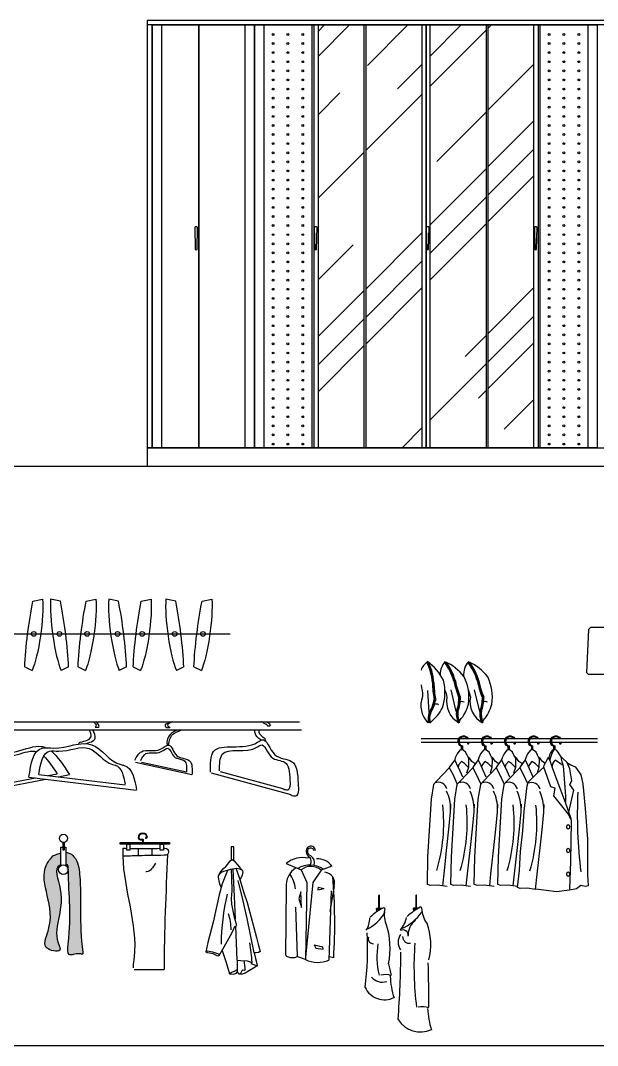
# Model space of a CAD drawing. Header units: inches. Extents: x 8.4 to 50.9, y 14.4 to 39.2.
# Drawn here: x 14.89 to 18, y 21.33 to 26.85 of the extents above; entities that cross this region are included whole.
import ezdxf

# ---------------------------------------------------------------- set-up
doc = ezdxf.new("R2010")
doc.units = ezdxf.units.IN
doc.header["$MEASUREMENT"] = 0
for name, color, linetype in [('02', 2, 'Continuous'), ('1', 1, 'Continuous'), ('4', 4, 'Continuous')]:
    doc.layers.add(name, color=color, linetype=linetype)
pattern_1 = [(37.5, (9.594572, 19.804151), (-0.000314967, 0.009634119), [0, -0.0076, 0, -0.0085, 0, -0.008125]), (7.5, (9.594572, 19.804151), (0.008848884, 0.01411073), [0, -0.0041, 0, -0.00685, 0, -0.002625]), (327.5, (9.588422, 19.804151), (0.015570709, 2.8295e-05), [0, -0.0025, 0, -0.009, 0, -0.01175]), (317.5, (9.588422, 19.804151), (0.015030633, 0.004388378), [0, -0.00125, 0, -0.0059, 0, -0.00675])]

msp = doc.modelspace()

# ---------------------------------------------------------------- hatches: boundary and pattern name
at = {"layer": '4'}
h = msp.add_hatch(dxfattribs=at)
h.set_pattern_fill('AR-SAND', color=256, scale=0.005, style=0)
h.set_pattern_definition(pattern_1)
edge = h.paths.add_edge_path()
edge.add_spline(control_points=[(15.1128, 22.3706), (15.0986, 22.3669), (15.0839, 22.3601), (15.0692, 22.3534), (15.056, 22.338), (15.0057, 22.2797), (15.0432, 22.1237), (15.0716, 21.9925), (14.9984, 21.8451), (15.1188, 21.834), (15.0565, 21.9664), (15.1623, 22.0764), (15.0705, 22.2945), (15.1096, 22.3027), (15.1128, 22.3031)], knot_values=[2483.504513, 2483.504513, 2483.504513, 2483.504513, 2570.316877, 2570.316877, 2570.316877, 2688.81445, 3019.898139, 3403.224428, 3594.838013, 3725.587981, 3753.132685, 4371.583418, 4624.315338, 4644.876975, 4644.876975, 4644.876975, 4644.876975], degree=3, periodic=0)
edge.add_line((15.1128, 22.3031), (15.1128, 22.3706))
h = msp.add_hatch(dxfattribs=at)
h.set_pattern_fill('AR-SAND', color=256, scale=0.005, style=0)
h.set_pattern_definition(pattern_1)
edge = h.paths.add_edge_path()
edge.add_spline(control_points=[(15.139, 22.3061), (15.1424, 22.3065), (15.1517, 22.307), (15.1546, 22.1219), (15.1708, 22.0438), (15.1439, 21.802), (15.1951, 21.8341), (15.2325, 21.8214), (15.2071, 21.997), (15.2306, 22.1381), (15.2031, 22.3366), (15.1594, 22.37), (15.1434, 22.3731), (15.139, 22.3735)], knot_values=[140.993614, 140.993614, 140.993614, 140.993614, 159.476308, 195.389022, 1014.101639, 1127.662887, 1241.31376, 1276.180467, 1293.59986, 2130.458558, 2331.552564, 2406.515953, 2434.763672, 2434.763672, 2434.763672, 2434.763672], degree=3, periodic=0)
edge.add_line((15.139, 22.3735), (15.139, 22.3061))
edge.add_arc((15.1259, 22.2793), 0.0261, -44.6347, 58.5826, ccw=False)

# ---------------------------------------------------------------- linework, layer by layer
at = {"layer": '02'}
for p, q in [((18.5772, 26.851), (15.5772, 26.851)), ((15.5772, 26.851), (15.5772, 24.451)), ((18.5772, 26.827), (15.5772, 26.827)), ((15.6012, 26.827), (15.6012, 24.551)), ((15.6032, 26.825), (15.6032, 24.553)), ((15.8522, 26.825), (15.6032, 26.825)), ((15.6532, 26.825), (15.6532, 24.553)), ((15.8522, 26.825), (15.8522, 24.553)), ((15.8542, 26.825), (15.8542, 24.553)), ((16.1532, 26.825), (15.8542, 26.825)), ((16.1032, 26.825), (16.1032, 24.553)), ((16.1532, 26.825), (16.1532, 24.553)), ((16.7432, 26.825), (16.1552, 26.825)), ((16.1552, 26.825), (16.1552, 24.553)), ((16.2052, 26.825), (16.2052, 24.553)), ((16.4632, 26.825), (16.4632, 24.553)), ((16.4732, 26.825), (16.4732, 24.553)), ((16.4972, 26.825), (16.4972, 24.553)), ((16.4972, 26.7924), (16.5298, 26.825)), ((16.4972, 26.6577), (16.6645, 26.825)), ((17.9992, 26.825), (16.7432, 26.825)), ((16.7432, 26.825), (16.7432, 24.553)), ((16.7532, 26.825), (16.7532, 24.553)), ((16.7627, 26.6089), (16.9788, 26.825)), ((17.0562, 26.825), (17.0562, 24.553)), ((17.0762, 26.825), (17.0762, 24.553)), ((17.0782, 26.825), (17.0782, 24.553)), ((17.0982, 26.825), (17.0982, 24.553)), ((17.0982, 26.657), (17.2662, 26.825)), ((17.4012, 26.825), (17.4012, 24.553)), ((17.4112, 26.825), (17.4112, 24.553)), ((17.4112, 26.8084), (17.4278, 26.825)), ((17.6572, 26.825), (17.6572, 24.553)), ((17.6812, 26.825), (17.6812, 24.553)), ((17.6912, 26.825), (17.6912, 24.553)), ((17.9492, 26.825), (17.9492, 24.553)), ((17.9992, 26.825), (17.9992, 24.553)), ((17.0982, 26.4954), (17.4012, 26.7984)), ((16.9243, 26.4832), (17.0562, 26.615)), ((17.4112, 26.3684), (17.6572, 26.6144)), ((16.4972, 26.3434), (16.6145, 26.4607)), ((16.7532, 26.1504), (17.0562, 26.4534)), ((17.1354, 26.0926), (17.4012, 26.3584)), ((17.4112, 26.063), (17.6572, 26.309)), ((17.4112, 25.9104), (17.6572, 26.1564)), ((16.4972, 25.8944), (16.7432, 26.1404)), ((17.0982, 25.75), (17.4012, 26.053)), ((17.4112, 25.7667), (17.6572, 26.0127)), ((17.0982, 25.5974), (17.4012, 25.9004)), ((15.8327, 25.738), (15.8352, 25.618)), ((15.8452, 25.618), (15.8477, 25.738)), ((16.4763, 25.738), (16.4788, 25.618)), ((16.4888, 25.618), (16.4913, 25.738)), ((17.0795, 25.738), (17.082, 25.618)), ((17.092, 25.618), (17.0945, 25.738)), ((17.0982, 25.4537), (17.4012, 25.7567)), ((17.6611, 25.738), (17.6636, 25.618)), ((17.6736, 25.618), (17.6761, 25.738)), ((16.7532, 25.405), (17.0562, 25.708)), ((16.4972, 25.4544), (16.6864, 25.6435)), ((16.7532, 25.2524), (17.0562, 25.5554)), ((16.4972, 25.149), (16.7432, 25.395)), ((16.7532, 25.1087), (17.0562, 25.4117)), ((17.4112, 25.165), (17.6572, 25.411)), ((16.4972, 24.9964), (16.7432, 25.2424)), ((17.4112, 25.0123), (17.6572, 25.2583)), ((17.288, 25.0419), (17.4012, 25.155)), ((17.4112, 24.8687), (17.6572, 25.1147)), ((16.4972, 24.8527), (16.7432, 25.0987)), ((17.0982, 24.6993), (17.4012, 25.0023)), ((17.3599, 24.8174), (17.4012, 24.8587)), ((17.4991, 24.6512), (17.6572, 24.8093)), ((16.9518, 24.553), (17.0562, 24.6573)), ((15.5772, 24.553), (15.6012, 24.553)), ((15.5772, 24.551), (18.5772, 24.551)), ((15.6032, 24.553), (15.8522, 24.553)), ((15.8542, 24.553), (16.1532, 24.553)), ((16.1552, 24.553), (16.1532, 24.553)), ((16.1552, 24.553), (17.0762, 24.553)), ((17.0782, 24.553), (17.9992, 24.553)), ((15.5772, 24.451), (18.5772, 24.451)), ((14.9613, 23.7244), (15.014, 23.7352)), ((15.1098, 23.7244), (15.057, 23.7352)), ((15.2482, 23.7244), (15.301, 23.7352)), ((15.4225, 23.7244), (15.3697, 23.7352)), ((15.545, 23.7244), (15.5978, 23.7352)), ((15.7303, 23.7244), (15.6775, 23.7352)), ((15.872, 23.7244), (15.9248, 23.7352)), ((14.6943, 23.5487), (16.0237, 23.5487)), ((14.9175, 23.3708), (14.9576, 23.3515)), ((15.1535, 23.3708), (15.1135, 23.3515)), ((15.2045, 23.3708), (15.2446, 23.3515)), ((15.4662, 23.3708), (15.4262, 23.3515)), ((15.5013, 23.3708), (15.5414, 23.3515)), ((15.774, 23.3708), (15.7339, 23.3515)), ((15.8283, 23.3708), (15.8684, 23.3515)), ((17.0866, 23.2449), (17.0924, 23.1256)), ((17.2108, 23.2476), (17.2392, 23.1315)), ((17.3371, 23.2476), (17.3655, 23.1315)), ((16.3248, 22.312), (16.4055, 22.2781)), ((16.5712, 22.2984), (16.514, 22.2775)), ((16.4055, 22.2781), (16.4357, 22.2102)), ((16.514, 22.2775), (16.4686, 22.2103)), ((16.3251, 22.1833), (16.3223, 21.8196)), ((16.4357, 22.2102), (16.4289, 21.795)), ((16.4686, 22.2103), (16.4299, 21.8075)), ((16.497, 22.1854), (16.4958, 22.1703)), ((16.497, 22.1854), (16.5292, 22.1779)), ((16.5833, 22.1915), (16.5604, 22.0547)), ((16.4041, 22.1596), (16.3939, 22.1251)), ((16.4079, 22.0761), (16.4041, 22.1596)), ((16.4958, 22.1703), (16.5292, 22.1779)), ((16.5672, 22.1658), (16.555, 21.793)), ((16.8248, 22.0712), (16.8248, 22.1412)), ((16.8278, 22.0712), (16.8278, 22.1412)), ((17.0243, 22.0719), (17.0243, 22.1419)), ((17.0273, 22.0719), (17.0273, 22.1419)), ((16.3864, 21.8137), (16.3778, 22.0784)), ((16.3939, 22.1251), (16.4079, 22.0761)), ((16.8113, 22.0651), (16.8113, 22.0712)), ((16.8413, 22.0712), (16.8113, 22.0712)), ((17.0408, 22.0719), (17.0108, 22.0719)), ((17.0108, 22.0659), (17.0108, 22.0719)), ((16.4754, 21.8752), (16.5225, 21.8641)), ((16.4754, 21.8752), (16.4841, 21.8564)), ((16.4841, 21.8564), (16.5241, 21.8509)), ((16.5241, 21.8509), (16.5225, 21.8641)), ((16.4289, 21.795), (16.3824, 21.8127)), ((16.5809, 21.8043), (16.5563, 21.8096))]:
    msp.add_line(p, q, dxfattribs=at)
for points in [[(18.0347, 23.583), (17.9629, 23.583), (17.9529, 23.573), (17.9412, 23.3416), (17.9512, 23.3316), (18.2017, 23.3316), (18.2117, 23.3416), (18.1928, 23.573), (18.1828, 23.583), (18.1143, 23.583)], [(17.3044, 22.8843), (17.2987, 22.8962), (17.291, 22.9121), (17.2776, 22.9235), (17.27, 22.9255), (17.2604, 22.9235), (17.2451, 22.9025), (17.2355, 22.8809), (17.2324, 22.8713)], [(17.431, 22.8843), (17.4253, 22.8962), (17.4177, 22.9121), (17.4043, 22.9235), (17.3966, 22.9255), (17.3871, 22.9235), (17.3718, 22.9025), (17.3622, 22.8809), (17.359, 22.8713)], [(17.5571, 22.8843), (17.5514, 22.8962), (17.5437, 22.9121), (17.5303, 22.9235), (17.5227, 22.9255), (17.5131, 22.9235), (17.4978, 22.9025), (17.4882, 22.8809), (17.4851, 22.8713)], [(17.6837, 22.8843), (17.678, 22.8962), (17.6704, 22.9121), (17.657, 22.9235), (17.6493, 22.9255), (17.6398, 22.9235), (17.6245, 22.9025), (17.6149, 22.8809), (17.6117, 22.8713)], [(17.7674, 22.9279), (17.7573, 22.9213), (17.7484, 22.9076), (17.7435, 22.8971), (17.7386, 22.8817)], [(17.8028, 22.8925), (17.7956, 22.9027), (17.7897, 22.9118), (17.7812, 22.922), (17.772, 22.9272), (17.7674, 22.9279), (17.7622, 22.9197), (17.754, 22.8994), (17.7484, 22.8831), (17.7452, 22.869), (17.7448, 22.867)], [(17.2756, 22.7775), (17.2615, 22.8104), (17.2423, 22.8515), (17.2322, 22.8715), (17.2049, 22.8332), (17.2049, 22.8296), (17.1345, 22.7566), (17.1181, 22.7374), (17.1048, 22.6594), (17.0866, 22.3494), (17.0833, 22.2012)], [(17.4022, 22.7775), (17.3881, 22.8104), (17.3689, 22.8515), (17.3589, 22.8715), (17.3315, 22.8332), (17.3315, 22.8296), (17.2612, 22.7566), (17.2447, 22.7374), (17.2315, 22.6594), (17.2132, 22.3494), (17.2099, 22.2012)], [(17.3069, 22.8293), (17.2859, 22.8503), (17.2687, 22.8611), (17.2553, 22.8452), (17.2507, 22.8336)], [(17.3406, 22.851), (17.3254, 22.8624), (17.3135, 22.8788), (17.3044, 22.8843), (17.3071, 22.8706), (17.3062, 22.8296), (17.2967, 22.7992)], [(17.5283, 22.7775), (17.5142, 22.8104), (17.495, 22.8515), (17.4849, 22.8715), (17.4576, 22.8332), (17.4576, 22.8296), (17.3872, 22.7566), (17.3708, 22.7374), (17.3575, 22.6594), (17.3393, 22.3494), (17.336, 22.2012)], [(17.4336, 22.8293), (17.4126, 22.8503), (17.3953, 22.8611), (17.382, 22.8452), (17.3773, 22.8336)], [(17.4672, 22.851), (17.452, 22.8624), (17.4402, 22.8788), (17.431, 22.8843), (17.4338, 22.8706), (17.4329, 22.8296), (17.4234, 22.7992)], [(17.6549, 22.7775), (17.6408, 22.8104), (17.6216, 22.8515), (17.6116, 22.8715), (17.5842, 22.8332), (17.5842, 22.8296), (17.5139, 22.7566), (17.4974, 22.7374), (17.4842, 22.6594), (17.4659, 22.3494), (17.4626, 22.2012)], [(17.5596, 22.8293), (17.5386, 22.8503), (17.5214, 22.8611), (17.508, 22.8452), (17.5033, 22.8336)], [(17.5933, 22.851), (17.5781, 22.8624), (17.5662, 22.8788), (17.5571, 22.8843), (17.5598, 22.8706), (17.5589, 22.8296), (17.5494, 22.7992)], [(17.5701, 22.1828), (17.581, 22.2744), (17.5861, 22.3781), (17.5997, 22.4885), (17.6065, 22.5939), (17.615, 22.6703), (17.6218, 22.7315), (17.6286, 22.7502), (17.6745, 22.7978), (17.712, 22.8318), (17.7149, 22.8412), (17.7235, 22.858), (17.7334, 22.8771), (17.7374, 22.8835), (17.7461, 22.8771), (17.7473, 22.8765)], [(17.6863, 22.8293), (17.6653, 22.8503), (17.648, 22.8611), (17.6347, 22.8452), (17.63, 22.8336)], [(17.7199, 22.851), (17.7047, 22.8624), (17.6929, 22.8788), (17.6837, 22.8843), (17.6865, 22.8706), (17.6856, 22.8296), (17.6761, 22.7992)], [(17.7363, 22.8818), (17.7438, 22.8673), (17.7571, 22.8303), (17.782, 22.7608), (17.8272, 22.6433), (17.8573, 22.5558), (17.8594, 22.541), (17.8566, 22.3243), (17.8514, 22.2268), (17.8497, 22.1742)], [(17.8146, 22.8412), (17.8018, 22.8497), (17.7822, 22.8641), (17.7736, 22.8693), (17.7671, 22.8631), (17.7615, 22.852), (17.7579, 22.8399), (17.7566, 22.8356)], [(17.847, 22.5885), (17.8731, 22.7083), (17.8522, 22.7373), (17.8627, 22.7582), (17.8515, 22.8222), (17.8373, 22.8556), (17.812, 22.8802), (17.8008, 22.8929)], [(17.8028, 22.8925), (17.809, 22.8609), (17.8165, 22.8393), (17.8284, 22.6756), (17.8284, 22.6428)], [(17.8366, 22.8556), (17.8574, 22.843), (17.8805, 22.8333), (17.8887, 22.8244)], [(17.2465, 22.7424), (17.2235, 22.7925), (17.2034, 22.829)], [(17.3731, 22.7424), (17.3501, 22.7925), (17.33, 22.829)], [(17.4992, 22.7424), (17.4762, 22.7925), (17.4561, 22.829)], [(17.6258, 22.7424), (17.6028, 22.7925), (17.5827, 22.829)], [(17.8583, 22.5495), (17.8452, 22.5783), (17.7662, 22.6769), (17.7728, 22.718), (17.7506, 22.7246), (17.7127, 22.8315)], [(17.8887, 22.8244), (17.9116, 22.7897)], [(17.9116, 22.7897), (17.9215, 22.7422), (17.9343, 22.6095), (17.9467, 22.4439), (17.9467, 22.2511), (17.9511, 22.1934)], [(17.168, 22.1929), (17.1749, 22.2567), (17.1909, 22.3989), (17.2016, 22.4967), (17.2105, 22.5909), (17.2123, 22.6318)], [(17.2946, 22.1929), (17.3016, 22.2567), (17.3176, 22.3989), (17.3283, 22.4967), (17.3372, 22.5909), (17.3389, 22.6318)], [(17.4207, 22.1929), (17.4276, 22.2567), (17.4436, 22.3989), (17.4543, 22.4967), (17.4632, 22.5909), (17.465, 22.6318)], [(17.5473, 22.1929), (17.5543, 22.2567), (17.5703, 22.3989), (17.581, 22.4967), (17.5899, 22.5909), (17.5916, 22.6318)], [(17.6676, 22.1727), (17.6765, 22.2544), (17.6926, 22.3966), (17.7032, 22.4944), (17.7121, 22.5886), (17.7139, 22.6295)], [(16.0433, 22.33), (16.0433, 22.402), (16.0283, 22.402), (16.0283, 22.3303)], [(15.9635, 22.254), (15.9755, 22.2716), (15.988, 22.2859), (15.9996, 22.297), (16.0107, 22.3086), (16.0255, 22.3285), (16.0338, 22.3336), (16.0385, 22.3331), (16.0459, 22.3262), (16.0625, 22.3049), (16.0736, 22.2929), (16.0903, 22.2758)], [(16.0085, 22.2752), (15.9804, 22.2033), (15.9652, 22.1437), (15.9327, 21.9962), (15.9034, 21.8867), (15.8925, 21.838), (15.9024, 21.8418), (15.929, 21.8375), (15.95, 21.8304), (15.9645, 21.824), (15.9652, 21.8173), (15.9576, 21.8141), (15.9424, 21.8206), (15.9316, 21.826), (15.9121, 21.8293), (15.899, 21.8315), (15.8925, 21.838)], [(16.0769, 22.2271), (16.0898, 22.2494), (16.094, 22.267), (16.0903, 22.2758), (16.0759, 22.2827), (16.0602, 22.285), (16.026, 22.2795), (15.988, 22.2702), (15.9751, 22.2642), (15.9635, 22.254), (15.9593, 22.2462), (15.9584, 22.2378), (15.9667, 22.2013), (15.9751, 22.1861)], [(15.9652, 21.8173), (15.991, 21.8648), (16.0348, 21.942), (16.0486, 21.9731), (16.059, 21.9789), (16.0475, 22.0215), (16.0325, 22.093), (16.0302, 22.1241), (16.0336, 22.1668), (16.0325, 22.2337), (16.0312, 22.2803)], [(16.0378, 22.2814), (16.0452, 22.1345), (16.0499, 22.0127)], [(16.0561, 22.2843), (16.0769, 22.2212), (16.0977, 22.1546), (16.1153, 22.1028), (16.1659, 21.9149), (16.1746, 21.8781), (16.1843, 21.839), (16.1767, 21.8336), (16.1637, 21.8325), (16.1529, 21.8325)], [(16.1529, 21.8325), (16.1155, 22.0158), (16.0913, 22.1195), (16.0659, 22.221)], [(17.1916, 22.1897), (17.1402, 22.1967), (17.1001, 22.1949), (17.0833, 22.2012)], [(17.3182, 22.1897), (17.2668, 22.1967), (17.2267, 22.1949), (17.2099, 22.2012)], [(17.4443, 22.1897), (17.3929, 22.1967), (17.3528, 22.1949), (17.336, 22.2012)], [(17.5709, 22.1897), (17.5195, 22.1967), (17.4794, 22.1949), (17.4626, 22.2012)], [(17.6686, 22.1755), (17.7798, 22.1627), (17.8509, 22.1718), (17.8873, 22.1773), (17.9116, 22.1954)], [(17.9116, 22.1954), (17.9346, 22.1901), (17.9523, 22.1937)], [(17.665, 22.1736), (17.6249, 22.1791), (17.5848, 22.1773), (17.5701, 22.1828)], [(16.8317, 22.0651), (16.8113, 22.0651), (16.8113, 22.0517)], [(17.0276, 22.0659), (17.0108, 22.0659), (17.0108, 22.0548)], [(16.0529, 21.9755), (16.059, 21.7921), (16.0798, 21.791), (16.1155, 21.7887), (16.1421, 21.7806), (16.1386, 21.776), (16.1352, 21.7737), (16.1548, 21.7668), (16.1686, 21.761), (16.1582, 21.7541), (16.1282, 21.7368), (16.104, 21.7218), (16.089, 21.7161), (16.0706, 21.7172), (16.0636, 21.731), (16.0623, 21.792)], [(15.98, 21.8445), (16.0025, 21.7795), (16.0198, 21.7195), (16.029, 21.7264), (16.036, 21.7287), (16.0463, 21.7322), (16.0625, 21.7414)], [(16.1529, 21.8325), (16.1606, 21.8013), (16.1675, 21.7737), (16.1686, 21.761)], [(16.0977, 21.7898), (16.1029, 21.7506), (16.1017, 21.738), (16.1014, 21.7366)], [(16.0198, 21.7195), (16.0406, 21.7172), (16.0579, 21.7218), (16.0636, 21.731)], [(16.1014, 21.7366), (16.0902, 21.7391), (16.0856, 21.7345), (16.0832, 21.7276), (16.0786, 21.7207), (16.0708, 21.7167)]]:
    msp.add_lwpolyline(points, dxfattribs=at)
for points in [[(17.1035, 23.0743, 0.124597), (17.1658, 23.1516, 0.151645), (17.1714, 23.2995, 0.12993), (17.0853, 23.3996, 0.138026), (17.0511, 23.354, 0.138026)], [(17.2599, 23.0833, 0.124597), (17.3063, 23.1711, 0.151645), (17.2836, 23.3174, 0.12993), (17.18, 23.3992, 0.180196), (17.1535, 23.3307, 0.180196)], [(17.3862, 23.0833, 0.124597), (17.4326, 23.1711, 0.151645), (17.4099, 23.3174, 0.12993), (17.3063, 23.3992, 0.201551), (17.2801, 23.322, 0.180196)], [(17.0511, 23.2751, -0.048702), (17.0591, 23.2109, 0.292556), (17.0877, 23.0705)], [(17.1797, 23.2461, -0.028997), (17.1903, 23.2089, 0.3168), (17.2551, 23.0703)], [(17.306, 23.2461, -0.028997), (17.3166, 23.2089, 0.3168), (17.3814, 23.0703)], [(17.1006, 23.0705, -0.137205), (17.1048, 23.0753)], [(17.2589, 23.0705, -0.335854), (17.2609, 23.0845)], [(17.3852, 23.0705, -0.335854), (17.3872, 23.0845)], [(17.2693, 22.9245), (17.2693, 22.9421, -0.375799), (17.2515, 22.9775, -0.662316), (17.3051, 22.9855, -0.662316)], [(17.299, 22.9855, 0.616313), (17.2564, 22.9763, 0.413702), (17.2743, 22.9457), (17.2743, 22.9245)], [(17.3067, 22.9655, -0.068798), (17.3071, 22.9574, -1.055238), (17.3022, 22.9579, 0.07858), (17.3016, 22.9655, 0.07858)], [(17.3953, 22.9245), (17.3953, 22.9421, -0.375799), (17.3776, 22.9775, -0.662316), (17.4311, 22.9855)], [(17.425, 22.9855, 0.616313), (17.3824, 22.9763, 0.413702), (17.4003, 22.9457), (17.4003, 22.9245)], [(17.4328, 22.9655, -0.068798), (17.4332, 22.9574, -1.055238), (17.4282, 22.9579, 0.07858), (17.4277, 22.9655)], [(17.5197, 22.9245), (17.5197, 22.9421, -0.375799), (17.5019, 22.9775, -0.662316), (17.5555, 22.9855)], [(17.5494, 22.9855, 0.616313), (17.5068, 22.9763, 0.413702), (17.5247, 22.9457), (17.5247, 22.9245)], [(17.5572, 22.9655, -0.068798), (17.5576, 22.9574, -1.055238), (17.5526, 22.9579, 0.07858), (17.5521, 22.9655)], [(17.6468, 22.9248), (17.6468, 22.9421, -0.375799), (17.629, 22.9775, -0.662316), (17.6826, 22.9855)], [(17.6765, 22.9855, 0.616313), (17.6339, 22.9763, 0.413702), (17.6518, 22.9457), (17.6518, 22.9252)], [(17.6842, 22.9655, -0.068798), (17.6846, 22.9574, -1.055238), (17.6797, 22.9579, 0.07858), (17.6791, 22.9655)], [(17.7663, 22.9271), (17.7663, 22.9421, -0.375799), (17.7485, 22.9775, -0.662316), (17.8021, 22.9855)], [(17.796, 22.9855, 0.616313), (17.7533, 22.9763, 0.413702), (17.7713, 22.9457), (17.7713, 22.9276)], [(17.8037, 22.9655, -0.068798), (17.8041, 22.9574, -1.055238), (17.7991, 22.9579, 0.07858), (17.7986, 22.9655)], [(16.483, 22.3825, 1.041666), (16.4326, 22.3765, 0.278727), (16.451, 22.3475, -0.251991), (16.454, 22.3056)], [(16.4765, 22.3038, 0.316847), (16.4582, 22.3538, -0.368921), (16.4416, 22.3773, -1.039745), (16.474, 22.3825)], [(16.3223, 21.8196, 0.121647), (16.3236, 21.8173, 0.095571), (16.331, 21.8118, 0.052328), (16.3406, 21.8085, 0.039502), (16.3538, 21.8064, 0.039502), (16.3672, 21.8065, 0.052328), (16.3772, 21.8083, 0.095571), (16.3854, 21.8126, 0.070324), (16.3864, 21.8137, 0.208605)]]:
    msp.add_lwpolyline(points, format="xyb", dxfattribs=at)
for centre, radius in [((16.2542, 26.776), 0.005), ((16.3342, 26.776), 0.005), ((16.4142, 26.776), 0.005), ((17.7402, 26.776), 0.005), ((17.8202, 26.776), 0.005), ((17.9002, 26.776), 0.005), ((16.2542, 26.727), 0.005), ((16.3342, 26.727), 0.005), ((16.4142, 26.727), 0.005), ((17.7402, 26.727), 0.005), ((17.8202, 26.727), 0.005), ((17.9002, 26.727), 0.005), ((16.2542, 26.678), 0.005), ((16.3342, 26.678), 0.005), ((16.4142, 26.678), 0.005), ((17.7402, 26.678), 0.005), ((17.8202, 26.678), 0.005), ((17.9002, 26.678), 0.005), ((16.2542, 26.629), 0.005), ((16.3342, 26.629), 0.005), ((16.4142, 26.629), 0.005), ((17.7402, 26.629), 0.005), ((17.8202, 26.629), 0.005), ((17.9002, 26.629), 0.005), ((16.2542, 26.58), 0.005), ((16.3342, 26.58), 0.005), ((16.4142, 26.58), 0.005), ((17.7402, 26.58), 0.005), ((17.8202, 26.58), 0.005), ((17.9002, 26.58), 0.005), ((16.2542, 26.531), 0.005), ((16.3342, 26.531), 0.005), ((16.4142, 26.531), 0.005), ((17.7402, 26.531), 0.005), ((17.8202, 26.531), 0.005), ((17.9002, 26.531), 0.005), ((16.2542, 26.482), 0.005), ((16.2542, 26.433), 0.005), ((16.3342, 26.482), 0.005), ((16.3342, 26.433), 0.005), ((16.4142, 26.482), 0.005), ((16.4142, 26.433), 0.005), ((17.7402, 26.482), 0.005), ((17.7402, 26.433), 0.005), ((17.8202, 26.482), 0.005), ((17.8202, 26.433), 0.005), ((17.9002, 26.482), 0.005), ((17.9002, 26.433), 0.005), ((16.2542, 26.384), 0.005), ((16.3342, 26.384), 0.005), ((16.4142, 26.384), 0.005), ((17.7402, 26.384), 0.005), ((17.8202, 26.384), 0.005), ((17.9002, 26.384), 0.005), ((16.2542, 26.335), 0.005), ((16.3342, 26.335), 0.005), ((16.4142, 26.335), 0.005), ((17.7402, 26.335), 0.005), ((17.8202, 26.335), 0.005), ((17.9002, 26.335), 0.005), ((16.2542, 26.286), 0.005), ((16.3342, 26.286), 0.005), ((16.4142, 26.286), 0.005), ((17.7402, 26.286), 0.005), ((17.8202, 26.286), 0.005), ((17.9002, 26.286), 0.005), ((16.2542, 26.237), 0.005), ((16.3342, 26.237), 0.005), ((16.4142, 26.237), 0.005), ((17.7402, 26.237), 0.005), ((17.8202, 26.237), 0.005), ((17.9002, 26.237), 0.005), ((16.2542, 26.188), 0.005), ((16.3342, 26.188), 0.005), ((16.4142, 26.188), 0.005), ((17.7402, 26.188), 0.005), ((17.8202, 26.188), 0.005), ((17.9002, 26.188), 0.005), ((16.2542, 26.139), 0.005), ((16.3342, 26.139), 0.005), ((16.4142, 26.139), 0.005), ((17.7402, 26.139), 0.005), ((17.8202, 26.139), 0.005), ((17.9002, 26.139), 0.005), ((16.2542, 26.09), 0.005), ((16.2542, 26.041), 0.005), ((16.3342, 26.09), 0.005), ((16.3342, 26.041), 0.005), ((16.4142, 26.09), 0.005), ((16.4142, 26.041), 0.005), ((17.7402, 26.09), 0.005), ((17.7402, 26.041), 0.005), ((17.8202, 26.09), 0.005), ((17.8202, 26.041), 0.005), ((17.9002, 26.09), 0.005), ((17.9002, 26.041), 0.005), ((16.2542, 25.992), 0.005), ((16.3342, 25.992), 0.005), ((16.4142, 25.992), 0.005), ((17.7402, 25.992), 0.005), ((17.8202, 25.992), 0.005), ((17.9002, 25.992), 0.005), ((16.2542, 25.943), 0.005), ((16.3342, 25.943), 0.005), ((16.4142, 25.943), 0.005), ((17.7402, 25.943), 0.005), ((17.8202, 25.943), 0.005), ((17.9002, 25.943), 0.005), ((16.2542, 25.894), 0.005), ((16.3342, 25.894), 0.005), ((16.4142, 25.894), 0.005), ((17.7402, 25.894), 0.005), ((17.8202, 25.894), 0.005), ((17.9002, 25.894), 0.005), ((16.2542, 25.845), 0.005), ((16.3342, 25.845), 0.005), ((16.4142, 25.845), 0.005), ((17.7402, 25.845), 0.005), ((17.8202, 25.845), 0.005), ((17.9002, 25.845), 0.005), ((16.2542, 25.796), 0.005), ((16.3342, 25.796), 0.005), ((16.4142, 25.796), 0.005), ((17.7402, 25.796), 0.005), ((17.8202, 25.796), 0.005), ((17.9002, 25.796), 0.005), ((16.2542, 25.747), 0.005), ((16.3342, 25.747), 0.005), ((16.4142, 25.747), 0.005), ((17.7402, 25.747), 0.005), ((17.8202, 25.747), 0.005), ((17.9002, 25.747), 0.005), ((16.2542, 25.698), 0.005), ((16.3342, 25.698), 0.005), ((16.4142, 25.698), 0.005), ((17.7402, 25.698), 0.005), ((17.8202, 25.698), 0.005), ((17.9002, 25.698), 0.005), ((16.2542, 25.649), 0.005), ((16.2542, 25.6), 0.005), ((16.3342, 25.649), 0.005), ((16.3342, 25.6), 0.005), ((16.4142, 25.649), 0.005), ((16.4142, 25.6), 0.005), ((17.7402, 25.649), 0.005), ((17.7402, 25.6), 0.005), ((17.8202, 25.649), 0.005), ((17.8202, 25.6), 0.005), ((17.9002, 25.649), 0.005), ((17.9002, 25.6), 0.005), ((16.2542, 25.551), 0.005), ((16.3342, 25.551), 0.005), ((16.4142, 25.551), 0.005), ((17.7402, 25.551), 0.005), ((17.8202, 25.551), 0.005), ((17.9002, 25.551), 0.005), ((16.2542, 25.502), 0.005), ((16.3342, 25.502), 0.005), ((16.4142, 25.502), 0.005), ((17.7402, 25.502), 0.005), ((17.8202, 25.502), 0.005), ((17.9002, 25.502), 0.005), ((16.2542, 25.453), 0.005), ((16.3342, 25.453), 0.005), ((16.4142, 25.453), 0.005), ((17.7402, 25.453), 0.005), ((17.8202, 25.453), 0.005), ((17.9002, 25.453), 0.005), ((16.2542, 25.404), 0.005), ((16.3342, 25.404), 0.005), ((16.4142, 25.404), 0.005), ((17.7402, 25.404), 0.005), ((17.8202, 25.404), 0.005), ((17.9002, 25.404), 0.005), ((16.2542, 25.355), 0.005), ((16.3342, 25.355), 0.005), ((16.4142, 25.355), 0.005), ((17.7402, 25.355), 0.005), ((17.8202, 25.355), 0.005), ((17.9002, 25.355), 0.005), ((16.2542, 25.306), 0.005), ((16.3342, 25.306), 0.005), ((16.4142, 25.306), 0.005), ((17.7402, 25.306), 0.005), ((17.8202, 25.306), 0.005), ((17.9002, 25.306), 0.005), ((16.2542, 25.257), 0.005), ((16.3342, 25.257), 0.005), ((16.4142, 25.257), 0.005), ((17.7402, 25.257), 0.005), ((17.8202, 25.257), 0.005), ((17.9002, 25.257), 0.005), ((16.2542, 25.208), 0.005), ((16.2542, 25.159), 0.005), ((16.3342, 25.208), 0.005), ((16.3342, 25.159), 0.005), ((16.4142, 25.208), 0.005), ((16.4142, 25.159), 0.005), ((17.7402, 25.208), 0.005), ((17.7402, 25.159), 0.005), ((17.8202, 25.208), 0.005), ((17.8202, 25.159), 0.005), ((17.9002, 25.208), 0.005), ((17.9002, 25.159), 0.005), ((16.2542, 25.11), 0.005), ((16.3342, 25.11), 0.005), ((16.4142, 25.11), 0.005), ((17.7402, 25.11), 0.005), ((17.8202, 25.11), 0.005), ((17.9002, 25.11), 0.005), ((16.2542, 25.061), 0.005), ((16.3342, 25.061), 0.005), ((16.4142, 25.061), 0.005), ((17.7402, 25.061), 0.005), ((17.8202, 25.061), 0.005), ((17.9002, 25.061), 0.005), ((16.2542, 25.012), 0.005), ((16.3342, 25.012), 0.005), ((16.4142, 25.012), 0.005), ((17.7402, 25.012), 0.005), ((17.8202, 25.012), 0.005), ((17.9002, 25.012), 0.005), ((16.2542, 24.963), 0.005), ((16.3342, 24.963), 0.005), ((16.4142, 24.963), 0.005), ((17.7402, 24.963), 0.005), ((17.8202, 24.963), 0.005), ((17.9002, 24.963), 0.005), ((16.2542, 24.914), 0.005), ((16.3342, 24.914), 0.005), ((16.4142, 24.914), 0.005), ((17.7402, 24.914), 0.005), ((17.8202, 24.914), 0.005), ((17.9002, 24.914), 0.005), ((16.2542, 24.865), 0.005), ((16.3342, 24.865), 0.005), ((16.4142, 24.865), 0.005), ((17.7402, 24.865), 0.005), ((17.8202, 24.865), 0.005), ((17.9002, 24.865), 0.005), ((16.2542, 24.816), 0.005), ((16.3342, 24.816), 0.005), ((16.4142, 24.816), 0.005), ((17.7402, 24.816), 0.005), ((17.8202, 24.816), 0.005), ((17.9002, 24.816), 0.005), ((16.2542, 24.767), 0.005), ((16.2542, 24.718), 0.005), ((16.3342, 24.767), 0.005), ((16.3342, 24.718), 0.005), ((16.4142, 24.767), 0.005), ((16.4142, 24.718), 0.005), ((17.7402, 24.767), 0.005), ((17.7402, 24.718), 0.005), ((17.8202, 24.767), 0.005), ((17.8202, 24.718), 0.005), ((17.9002, 24.767), 0.005), ((17.9002, 24.718), 0.005), ((16.2542, 24.669), 0.005), ((16.3342, 24.669), 0.005), ((16.4142, 24.669), 0.005), ((17.7402, 24.669), 0.005), ((17.8202, 24.669), 0.005), ((17.9002, 24.669), 0.005), ((16.2542, 24.62), 0.005), ((16.3342, 24.62), 0.005), ((16.4142, 24.62), 0.005), ((17.7402, 24.62), 0.005), ((17.8202, 24.62), 0.005), ((17.9002, 24.62), 0.005), ((16.2542, 24.571), 0.005), ((16.3342, 24.571), 0.005), ((16.4142, 24.571), 0.005), ((17.7402, 24.571), 0.005), ((17.8202, 24.571), 0.005), ((17.9002, 24.571), 0.005), ((14.9664, 23.549), 0.0126), ((15.1047, 23.549), 0.0126), ((15.2534, 23.549), 0.0126), ((15.4174, 23.549), 0.0126), ((15.5501, 23.549), 0.0126), ((15.7251, 23.549), 0.0126), ((15.8772, 23.549), 0.0126)]:
    msp.add_circle(centre, radius, dxfattribs=at)
for centre, radius, start, end in [((15.8402, 25.7266), 0.0136, 56.669, 123.331), ((16.4838, 25.7266), 0.0136, 56.669, 123.331), ((17.087, 25.7266), 0.0136, 56.669, 123.331), ((17.6686, 25.7266), 0.0136, 56.669, 123.331), ((15.8402, 25.6247), 0.00835, 233.215, 306.785), ((16.4838, 25.6247), 0.00835, 233.215, 306.785), ((17.087, 25.6247), 0.00835, 233.215, 306.785), ((17.6686, 25.6247), 0.00835, 233.215, 306.785), ((16.7972, 23.2588), 0.3167, 5.0523, 25.8979), ((16.7972, 23.2588), 0.3207, 5.0523, 26.0555), ((16.924, 23.206), 0.3207, 16.0467, 37.0499), ((17.0503, 23.206), 0.3207, 16.0467, 37.0499), ((16.7972, 23.2588), 0.3246, 5.0523, 24.8076), ((16.924, 23.206), 0.3167, 16.0467, 36.8923), ((16.924, 23.206), 0.3246, 16.0467, 35.8021), ((17.0503, 23.206), 0.3167, 16.0467, 36.8923), ((17.0503, 23.206), 0.3246, 16.0467, 35.8021), ((17.5834, 23.2886), 0.4707, 180.1998, 191.563), ((17.5834, 23.2886), 0.4668, 180.1998, 191.563), ((17.5834, 23.2886), 0.4628, 180.1998, 191.563), ((17.6901, 23.3853), 0.4707, 191.1942, 202.5574), ((17.6901, 23.3853), 0.4668, 191.1942, 202.5574), ((17.6901, 23.3853), 0.4628, 191.1942, 202.5574), ((17.8164, 23.3853), 0.4707, 191.1942, 202.5574), ((17.8164, 23.3853), 0.4668, 191.1942, 202.5574), ((17.8164, 23.3853), 0.4628, 191.1942, 202.5574), ((16.9268, 23.2317), 0.1987, 328.3029, 349.582), ((16.9268, 23.2317), 0.2026, 328.3029, 349.582), ((16.9268, 23.2317), 0.2066, 328.3029, 349.582), ((17.0564, 23.2042), 0.1987, 339.2974, 0.5765), ((17.0564, 23.2042), 0.2026, 339.2974, 0.5765), ((17.0564, 23.2042), 0.2066, 339.2974, 0.5765), ((17.2718, 23.1592), 0.0249, 63.4716, 124.8555), ((17.1827, 23.2042), 0.1987, 339.2974, 0.5765), ((17.1827, 23.2042), 0.2026, 339.2974, 0.5765), ((17.1827, 23.2042), 0.2066, 339.2974, 0.5765), ((17.3981, 23.1592), 0.0249, 63.4716, 124.8555), ((17.1966, 23.0911), 0.1071, 160.6952, 191.1176), ((17.1966, 23.0911), 0.1032, 160.6952, 191.5465), ((17.1966, 23.0911), 0.0992, 160.6952, 193.0865), ((17.1296, 23.1465), 0.0249, 52.4771, 113.861), ((17.3481, 23.1176), 0.1071, 171.6896, 204.7202), ((17.3481, 23.1176), 0.1032, 171.6896, 207.2754), ((17.3481, 23.1176), 0.0992, 171.6896, 204.081), ((17.4744, 23.1176), 0.1071, 171.6896, 204.7202), ((17.4744, 23.1176), 0.1032, 171.6896, 207.2754), ((17.4744, 23.1176), 0.0992, 171.6896, 204.081), ((17.1438, 22.7018), 0.0484, 15.7523, 111.1565), ((17.2704, 22.7018), 0.0484, 15.7523, 111.1565), ((17.3965, 22.7018), 0.0484, 15.7523, 111.1565), ((17.5231, 22.7018), 0.0484, 15.7523, 111.1565), ((17.6454, 22.6996), 0.0484, 15.7523, 111.1565), ((16.9774, 22.6033), 0.2334, 359.9116, 24.988), ((17.1041, 22.6033), 0.2334, 359.9116, 24.988), ((17.2301, 22.6033), 0.2334, 359.9116, 24.988), ((17.3568, 22.6033), 0.2334, 359.9116, 24.988), ((17.479, 22.601), 0.2334, 359.9116, 24.988), ((20.4035, 22.5766), 2.5111, 177.2767, 187.0811), ((16.2636, 22.5334), 0.9097, 343.5409, 5.9886), ((16.3902, 22.5334), 0.9097, 343.5409, 5.9886), ((16.6429, 22.5334), 0.9097, 343.5409, 5.9886), ((16.7652, 22.5312), 0.9097, 343.5409, 5.9886), ((16.4129, 22.2095), 0.1352, 76.0149, 130.7082), ((16.4541, 22.171), 0.1329, 57.3869, 120.056), ((16.4594, 22.2104), 0.0865, 50.8355, 128.4854), ((16.4933, 22.2406), 0.097, 36.5797, 92.9407), ((16.4384, 22.193), 0.1137, 121.8636, 184.8915), ((16.2207, 22.1632), 0.1551, 5.0772, 37.11), ((16.5276, 22.2081), 0.0581, 343.4186, 84.2771), ((13.6499, 21.9883), 2.9368, 356.4075, 4.9245), ((17.2546, 21.8609), 1.2799, 167.0767, 179.2096), ((16.8263, 22.1412), 0.0015, 0, 180), ((17.0258, 22.1419), 0.0015, 0, 180), ((17.0241, 21.7512), 0.3682, 118.5129, 132.0564), ((16.8263, 22.1112), 0.0015, 180, 0), ((16.8507, 22.0703), 0.005, 4.5559, 118.5129), ((17.2223, 21.7534), 0.3682, 118.5129, 132.0564), ((17.0258, 22.1119), 0.0015, 180, 0), ((17.0489, 22.0725), 0.005, 4.5559, 118.5129), ((17.2391, 22.0877), 0.1857, 184.5559, 211.4295), ((15.688, 21.9456), 0.3412, 1.7247, 16.4674), ((16.6555, 22.0177), 0.1193, 327.1656, 1.3703), ((16.6651, 22.1607), 0.2226, 294.8922, 330.2741), ((17.0217, 22.0397), 0.1689, 169.4185, 197.6077), ((16.838, 22.0475), 0.1372, 317.7427, 349.6273), ((16.844, 22.2005), 0.2591, 292.3784, 325.1575), ((16.445, 21.8558), 0.4393, 349.0009, 17.6056), ((17.0748, 21.9299), 0.0932, 125.4986, 183.0289), ((16.7689, 21.8775), 0.3345, 345.4059, 19.8053), ((15.1556, 21.8494), 1.6076, 352.7183, 3.2203), ((16.7937, 21.9081), 0.0273, 161.4641, 273.5722), ((17.0085, 21.889), 0.0805, 148.6376, 211.3624), ((16.9529, 21.926), 0.0291, 352.052, 116.9363), ((16.9893, 21.9205), 0.0377, 182.2723, 276.5917), ((13.9657, 21.5712), 2.1864, 5.4963, 8.2649), ((17.2422, 21.8104), 0.4286, 170.5405, 193.3476), ((18.77, 21.7565), 1.7569, 175.8708, 187.1214), ((11.6907, 21.871), 5.2521, 355.6528, 359.6092), ((16.4942, 21.9331), 0.1527, 244.719, 293.488), ((17.2568, 21.8334), 0.3855, 189.1699, 198.44), ((12.0669, 21.5956), 5.026, 359.3515, 2.0825), ((16.8438, 21.7533), 0.0793, 222.3171, 286.4334), ((16.8579, 21.6201), 0.0945, 69.4186, 104.5629), ((17.3092, 21.7214), 0.4243, 182.1512, 198.2233), ((16.8539, 21.6931), 0.1141, 204.6219, 297.2363), ((17.0594, 21.4473), 0.0945, 69.4186, 104.5629), ((17.5106, 21.5487), 0.4243, 182.1512, 198.2233), ((17.0484, 21.5487), 0.1426, 212.1387, 294.4999)]:
    msp.add_arc(centre, radius, start, end, dxfattribs=at)
at = {"layer": '02', "extrusion": (0, 0, -1)}
for centre, major_axis, ratio, start_param, end_param in [((14.9661, 23.5515), (0.0322, 0.23), 0.162174, 0.623188, 2.601624), ((15.2531, 23.5515), (0.0322, 0.23), 0.162174, 0.623188, 2.601624), ((15.5498, 23.5515), (0.0322, 0.23), 0.162174, 0.623188, 2.601624), ((15.8769, 23.5515), (0.0322, 0.23), 0.162174, 0.623188, 2.601624), ((14.9661, 23.5515), (0.038, 0.3001), 0.10641, 4.053083, 5.313097), ((15.2531, 23.5515), (0.038, 0.3001), 0.10641, 4.053083, 5.313097), ((15.5498, 23.5515), (0.038, 0.3001), 0.10641, 4.053083, 5.313097), ((15.8769, 23.5515), (0.038, 0.3001), 0.10641, 4.053083, 5.313097)]:
    msp.add_ellipse(centre, major_axis=major_axis, ratio=ratio, start_param=start_param, end_param=end_param, dxfattribs=at)
at = {"layer": '02'}
for centre, major_axis, ratio, start_param, end_param in [((15.105, 23.5515), (0.0322, -0.23), 0.162174, 3.764781, 5.743217), ((15.4177, 23.5515), (0.0322, -0.23), 0.162174, 3.764781, 5.743217), ((15.7254, 23.5515), (0.0322, -0.23), 0.162174, 3.764781, 5.743217), ((15.105, 23.5515), (0.038, -0.3001), 0.10641, 0.911491, 2.171504), ((15.4177, 23.5515), (0.038, -0.3001), 0.10641, 0.911491, 2.171504), ((15.7254, 23.5515), (0.038, -0.3001), 0.10641, 0.911491, 2.171504)]:
    msp.add_ellipse(centre, major_axis=major_axis, ratio=ratio, start_param=start_param, end_param=end_param, dxfattribs=at)
for centre in [(17.8427, 22.5102), (17.8427, 22.3828), (17.8427, 22.2554)]:
    msp.add_ellipse(centre, major_axis=(0, 0.0124), ratio=0.580645, dxfattribs=at)
at = {"layer": '1'}
for p, q in [((8.7087, 24.451), (29.0349, 24.451)), ((8.7087, 21.3329), (29.0349, 21.3329))]:
    msp.add_line(p, q, dxfattribs=at)
at = {"layer": '4'}
for p, q in [((14.5964, 23.075), (16.3961, 23.075)), ((14.5964, 23.0314), (16.407, 23.0314)), ((17.0511, 22.9855), (17.2549, 22.9855)), ((17.0511, 22.9655), (17.2509, 22.9655)), ((17.256, 22.9655), (17.3769, 22.9655)), ((17.261, 22.9855), (17.3809, 22.9855)), ((17.3051, 22.9855), (17.3445, 22.9855)), ((17.382, 22.9655), (17.5013, 22.9655)), ((17.387, 22.9855), (17.5053, 22.9855)), ((17.5064, 22.9655), (17.6284, 22.9655)), ((17.5114, 22.9855), (17.6324, 22.9855)), ((17.6335, 22.9655), (17.7479, 22.9655)), ((17.6385, 22.9855), (17.7519, 22.9855)), ((17.6816, 22.9655), (18.0011, 22.9655)), ((17.6866, 22.9855), (18.0011, 22.9855)), ((15.5142, 22.8582), (15.8176, 22.7914)), ((15.5454, 22.859), (15.7881, 22.8055)), ((14.994, 22.7927), (15.4579, 22.7356)), ((15.0441, 22.7865), (15.0914, 22.7957)), ((15.0987, 22.7798), (15.1585, 22.7913)), ((15.9213, 22.8002), (16.3495, 22.6843)), ((15.9702, 22.8079), (16.3128, 22.7152)), ((14.6499, 22.6933), (15.031, 22.7667)), ((14.6845, 22.7172), (14.9763, 22.7735)), ((14.9399, 22.778), (15.5198, 22.7066)), ((15.4452, 22.3946), (15.4452, 22.3523)), ((15.5281, 22.3931), (15.5281, 22.353)), ((15.5345, 22.3539), (15.5345, 22.3523)), ((15.602, 22.3931), (15.602, 22.3557)), ((15.5063, 21.7423), (15.6678, 21.7423)), ((15.5316, 21.7423), (15.6678, 21.7423))]:
    msp.add_line(p, q, dxfattribs=at)
for points in [[(15.1247, 22.4274), (15.1291, 22.4274), (15.1291, 22.3839), (15.1247, 22.3839)], [(15.4314, 22.4255), (15.6972, 22.4255), (15.6972, 22.4167), (15.4314, 22.4167)], [(15.4665, 22.4167), (15.4841, 22.4167), (15.4841, 22.3838), (15.4665, 22.3838)], [(15.6467, 22.4167), (15.6643, 22.4167), (15.6643, 22.3838), (15.6467, 22.3838)]]:
    msp.add_lwpolyline(points, close=True, dxfattribs=at)
msp.add_lwpolyline([(15.1128, 22.302), (15.1128, 22.4013), (15.139, 22.4013), (15.139, 22.302)], dxfattribs=at)
for centre, radius in [((15.1259, 22.4481), 0.0218), ((15.1259, 22.2793), 0.0261)]:
    msp.add_circle(centre, radius, dxfattribs=at)
for points in [[(15.2871, 23.0754), (15.3005, 23.0524), (15.2967, 23.0467), (15.3081, 23.0467), (15.3158, 23.0467), (15.31, 23.0677), (15.3005, 23.0754)], [(15.7117, 23.0754), (15.6887, 23.0524), (15.6983, 23.0448), (15.6887, 23.0429), (15.6811, 23.0429), (15.6773, 23.0639), (15.6964, 23.0715), (15.6964, 23.0754)], [(16.2185, 23.0754), (16.2376, 23.0601), (16.2376, 23.0524), (16.2281, 23.0524), (16.2262, 23.0524), (16.2204, 23.0601), (16.207, 23.0658), (16.1975, 23.0735), (16.1879, 23.0754)], [(15.2388, 22.9563), (15.2967, 22.9875), (15.2834, 23.032)], [(16.1889, 22.9785), (16.1577, 23.0142), (16.1577, 23.032)], [(14.9399, 22.778), (15.0112, 22.934), (15.0737, 22.934), (15.2789, 22.9518), (15.435, 22.8448), (15.4529, 22.8404), (15.5198, 22.7111)], [(15.2182, 22.9664), (15.2068, 22.955), (15.2068, 22.9531)], [(15.9168, 22.8047), (15.9347, 22.9161), (16.1711, 22.9652), (16.1934, 22.9785), (16.2648, 22.8983), (16.354, 22.8626), (16.3897, 22.7423), (16.3763, 22.6754), (16.3495, 22.6799)], [(15.9666, 22.8115), (15.9809, 22.9007), (16.17, 22.9399), (16.1879, 22.9506), (16.245, 22.8864), (16.3163, 22.8579), (16.3449, 22.7616), (16.3342, 22.7081), (16.3128, 22.7117)], [(16.2109, 22.9836), (16.2147, 22.9703)], [(14.994, 22.7927), (15.0511, 22.9175), (15.101, 22.9175), (15.2652, 22.9318), (15.3901, 22.8462), (15.4044, 22.8426), (15.4579, 22.7392)], [(15.6208, 22.3148), (15.5739, 22.2679), (15.5692, 22.2679)]]:
    msp.add_spline(points, degree=3, dxfattribs=at)
for points, knots in [([(15.2164, 22.9652), (15.2433, 22.9725), (15.2854, 22.9839), (15.272, 23.0183), (15.2658, 23.0314)], [0, 0, 0, 0, 65.854082, 103.365032, 103.365032, 103.365032, 103.365032]), ([(15.7363, 23.0312), (15.7272, 23.0263), (15.702, 23.0152), (15.6797, 22.9793), (15.6839, 22.9541), (15.685, 22.9471)], [109.582408, 109.582408, 109.582408, 109.582408, 140.812831, 195.580216, 216.68834, 216.68834, 216.68834, 216.68834]), ([(15.6926, 22.9504), (15.6958, 22.9725), (15.7014, 23.0108), (15.7447, 23.0237), (15.7587, 23.0309)], [0, 0, 0, 0, 62.091358, 107.297013, 107.297013, 107.297013, 107.297013]), ([(16.2112, 22.983), (16.1971, 22.9935), (16.179, 23.0068), (16.1793, 23.027), (16.1796, 23.0314)], [0, 0, 0, 0, 47.399699, 60.321981, 60.321981, 60.321981, 60.321981]), ([(14.6499, 22.6933), (14.6403, 22.7496), (14.6152, 22.8961), (14.8464, 22.8942), (14.9779, 22.9527), (15.0232, 22.9393), (15.0311, 22.9359)], [0, 0, 0, 0, 147.095534, 382.665958, 519.142144, 548.745877, 548.745877, 548.745877, 548.745877]), ([(14.6845, 22.7172), (14.6768, 22.7623), (14.6568, 22.8795), (14.8417, 22.878), (14.9434, 22.9232), (14.9773, 22.9155), (14.9809, 22.9145)], [0, 0, 0, 0, 147.095534, 382.665958, 519.142144, 535.467994, 535.467994, 535.467994, 535.467994]), ([(15.5109, 22.8688), (15.5203, 22.8886), (15.5485, 22.9386), (15.6322, 22.9031), (15.7041, 22.9752), (15.7202, 22.8973), (15.7644, 22.879), (15.8225, 22.8719), (15.8194, 22.8205), (15.8175, 22.7899)], [11.802879, 11.802879, 11.802879, 11.802879, 70.496594, 173.967368, 223.834914, 296.964089, 316.911078, 369.120909, 446.070107, 446.070107, 446.070107, 446.070107]), ([(15.5427, 22.8675), (15.5502, 22.8833), (15.5728, 22.9233), (15.6398, 22.8949), (15.6973, 22.9526), (15.7102, 22.8903), (15.7455, 22.8756), (15.792, 22.8699), (15.7895, 22.8288), (15.788, 22.8043)], [11.802879, 11.802879, 11.802879, 11.802879, 70.496594, 173.967368, 223.834914, 296.964089, 316.911078, 369.120909, 446.070107, 446.070107, 446.070107, 446.070107]), ([(15.5528, 22.4255), (15.5541, 22.4312), (15.5562, 22.4415), (15.5396, 22.4357), (15.5286, 22.4462), (15.5318, 22.4605), (15.5346, 22.4739), (15.5476, 22.4759), (15.555, 22.4783), (15.5669, 22.4749), (15.5752, 22.4658), (15.5775, 22.451), (15.5696, 22.4468), (15.5696, 22.4492), (15.5697, 22.4507)], [0.411112, 0.411112, 0.411112, 0.411112, 13.429712, 24.040547, 39.342778, 48.558697, 68.334578, 70.138071, 87.559018, 90.133807, 106.885526, 122.887156, 124.791641, 128.050058, 128.050058, 128.050058, 128.050058]), ([(15.5547, 22.4255), (15.5565, 22.4329), (15.5593, 22.4466), (15.5308, 22.435), (15.5325, 22.4786), (15.575, 22.475), (15.5712, 22.457), (15.5698, 22.4505)], [0.996042, 0.996042, 0.996042, 0.996042, 17.562562, 32.942082, 59.285926, 90.044965, 107.607528, 107.607528, 107.607528, 107.607528]), ([(15.1161, 22.3035), (15.1116, 22.303), (15.0699, 22.2962), (15.1623, 22.0764), (15.0565, 21.9664), (15.1188, 21.834), (14.9984, 21.8451), (15.0716, 21.9925), (15.0432, 22.1237), (15.0057, 22.2797), (15.056, 22.338), (15.0692, 22.3534), (15.0839, 22.3601), (15.0986, 22.3669), (15.1128, 22.3706)], [2476.812122, 2476.812122, 2476.812122, 2476.812122, 2504.06615, 2756.79807, 3375.248803, 3402.793507, 3533.543475, 3725.15706, 4108.483349, 4439.567038, 4558.064611, 4558.064611, 4558.064611, 4644.876975, 4644.876975, 4644.876975, 4644.876975]), ([(15.139, 22.3735), (15.1434, 22.3731), (15.1594, 22.37), (15.2031, 22.3366), (15.2306, 22.1381), (15.2071, 21.997), (15.2325, 21.8214), (15.1951, 21.8341), (15.1439, 21.802), (15.1708, 22.0438), (15.1546, 22.1219), (15.1517, 22.307), (15.1424, 22.3065), (15.139, 22.3061)], [140.993614, 140.993614, 140.993614, 140.993614, 169.241333, 244.204722, 445.298728, 1282.157426, 1299.576819, 1334.443526, 1448.094399, 1561.655647, 2380.368264, 2416.280977, 2434.763672, 2434.763672, 2434.763672, 2434.763672]), ([(15.4452, 22.3523), (15.4494, 22.1698), (15.533, 21.9723), (15.5015, 21.772), (15.5016, 21.7532), (15.5016, 21.7516)], [46.928309, 46.928309, 46.928309, 46.928309, 594.709965, 646.54434, 651.237158, 651.237158, 651.237158, 651.237158]), ([(15.6643, 22.3949), (15.667, 22.3949), (15.6748, 22.3946), (15.6933, 22.3916), (15.6927, 22.3575), (15.6258, 22.3561), (15.5745, 22.3552), (15.5316, 22.3544)], [245.61359, 245.61359, 245.61359, 245.61359, 253.615308, 268.466037, 296.623009, 315.986606, 447.16257, 447.16257, 447.16257, 447.16257])]:
    msp.add_open_spline(points, degree=3, knots=knots, dxfattribs=at)
for points in [[(15.7345, 23.0314), (15.7343, 23.0316), (15.7341, 23.0318), (15.7339, 23.032)], [(15.0591, 22.9187), (15.0955, 22.8901), (15.127, 22.8407), (15.1585, 22.7913)], [(15.0195, 22.8911), (15.0454, 22.8677), (15.0684, 22.8317), (15.0914, 22.7957)], [(15.4452, 22.3946), (15.4523, 22.3944), (15.4594, 22.3943), (15.4665, 22.3941)], [(15.5281, 22.3538), (15.5001, 22.3533), (15.4727, 22.3528), (15.4452, 22.3523)], [(15.4841, 22.3938), (15.4994, 22.3935), (15.5146, 22.3932), (15.5298, 22.393)], [(15.5316, 22.3928), (15.5704, 22.3925), (15.6089, 22.3929), (15.6467, 22.3945)], [(15.6866, 22.3617), (15.6773, 22.1553), (15.668, 21.9488), (15.6678, 21.7423)]]:
    msp.add_open_spline(points, degree=3, dxfattribs=at)

doc.saveas('drawing.dxf')
